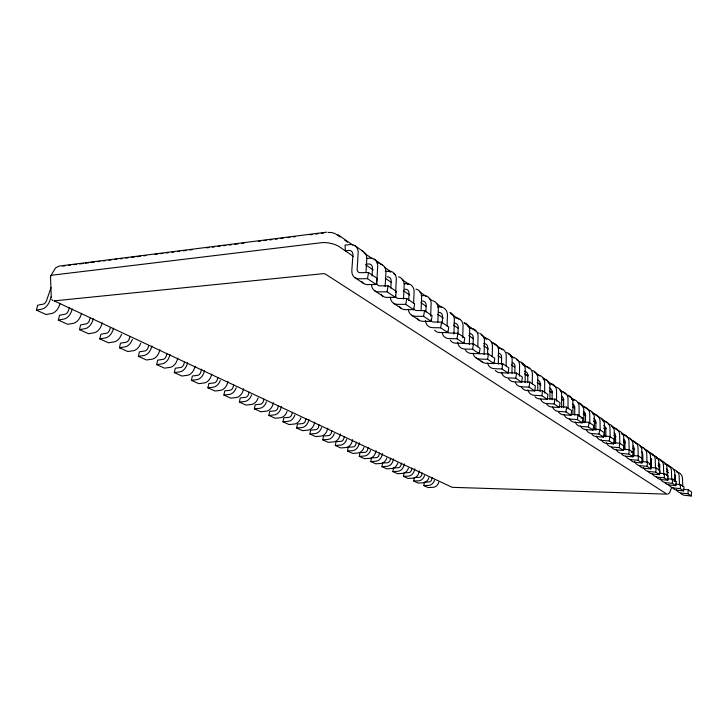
<?xml version="1.0" encoding="UTF-8"?>
<svg xmlns="http://www.w3.org/2000/svg" width="728" height="728" viewBox="0 0 728 728"><rect width="100%" height="100%" fill="white"/><g stroke="black" fill="none" stroke-linecap="round" stroke-linejoin="round"><path stroke-width="1.09" d="M568.058 408.909L568.004 398.079A9.728 8.281 -54.1 0 0 561.543 391.464L560.56 391.418M563.627 407.562L563.636 399.954A4.859 4.141 -54.1 0 0 561.443 396.341M556.574 401.128L556.556 390.126A9.901 8.354 -54.3 0 0 550.04 383.429L549.048 383.383M552.088 399.772L552.133 392.046A4.95 4.177 -54.3 0 0 549.403 388.197M544.662 393.047L544.68 381.872A10.083 8.436 -54.6 0 0 538.119 375.093L537.109 375.056M540.13 391.691L540.203 383.847A5.041 4.213 -54.6 0 0 537.464 379.952M537.746 390.636L537.81 377.095A10.192 8.472 -54.7 0 0 532.341 370.479M527.727 382.646L527.827 375.329A5.132 4.25 -54.8 0 0 524.506 371.289M532.314 383.802L532.368 373.3A10.274 8.508 -54.8 0 0 525.753 366.457L524.733 366.421M519.455 376.149L519.574 364.409A10.474 8.581 -55 0 0 512.912 357.484L511.884 357.457M511.975 373.246L512.157 359.259A10.583 8.627 -55.1 0 0 506.615 352.489M514.86 372.863L514.969 366.493A5.232 4.286 -55 0 0 512.194 362.499M501.455 364.865L501.619 357.311A5.333 4.322 -55.2 0 0 498.252 353.162M506.133 366.02L506.279 355.164A10.674 8.654 -55.2 0 0 499.572 348.166L498.525 348.139M498.325 364.036L498.571 349.804A10.793 8.7 -55.3 0 0 492.993 342.952M492.255 356.593L492.456 345.554A10.884 8.727 -55.4 0 0 485.703 338.474L484.648 338.456M487.56 354.345L487.724 347.766A5.442 4.359 -55.4 0 0 483.738 343.552M484.12 354.454L484.439 339.976A11.011 8.772 -55.5 0 0 479.925 333.406M477.814 346.774L478.069 335.553A11.111 8.8 -55.6 0 0 471.271 328.392L470.197 328.374M469.323 344.471L469.715 329.739A11.239 8.845 -55.7 0 0 464.073 322.722M473.073 344.526L473.273 337.819A5.551 4.395 -55.6 0 0 469.26 333.57M462.726 337.865L463.081 325.134A11.339 8.873 -55.8 0 0 456.238 317.89L455.164 317.881M453.899 334.061L454.372 319.073A11.475 8.909 -55.8 0 0 449.831 312.339M457.976 334.289L458.221 327.473A5.66 4.432 -55.8 0 0 454.181 323.168M447.074 326.162L447.456 314.269A11.575 8.945 -55.9 0 0 440.577 306.943L437.619 307.079M437.865 322.131L438.374 307.953A11.721 8.982 -56 0 0 432.678 300.764M442.269 323.086L442.524 316.68A5.779 4.468 -55.9 0 0 438.465 312.33M430.648 316.134L431.158 302.93A11.83 9.009 -56.1 0 0 424.233 295.523L421.248 295.695M425.862 311.948L426.153 305.423A5.906 4.495 -56.1 0 0 422.067 301.019M421.066 310.774L421.667 296.332A11.976 9.045 -56.2 0 0 415.952 289.061M413.595 303.43L414.132 291.091A12.085 9.073 -56.2 0 0 407.18 283.611L404.149 283.793M408.717 300.309L409.054 293.666A6.042 4.532 -56.2 0 0 404.95 289.216M403.521 298.908L404.213 284.202A12.239 9.109 -56.3 0 0 398.48 276.831M395.65 292.41L396.332 278.715A12.367 9.136 -56.4 0 0 389.344 271.153L385.321 271.462M390.8 288.142L391.182 281.381A6.179 4.559 -56.4 0 0 387.059 276.877M385.148 286.568L385.958 271.508A12.522 9.164 -56.5 0 0 380.207 264.055M372.008 275.994L372.481 268.523A6.315 4.586 -56.5 0 0 368.35 263.973L366.102 264.209M365.993 272.49L366.839 258.213A12.813 9.218 -56.6 0 0 362.262 251.024M688.315 489.817L691.6 492.055L691.227 495.977L687.933 493.766L688.315 489.817L683.274 489.316M680.644 484.611L684.029 486.905L683.638 490.89L680.252 488.615L680.644 484.611L675.548 484.111M672.736 479.233L676.221 481.608L675.83 485.64L672.335 483.292L672.736 479.233L667.585 478.742M656.046 476.258A7.608 6.98 -50.1 0 0 661.16 479.597L667.767 480.234L668.186 476.139L664.582 473.7L659.377 473.209M648.038 471.335A7.726 7.043 -50.7 0 0 652.779 474.028L659.459 474.656L659.886 470.506L656.174 467.986L650.914 467.512M667.767 480.234L664.163 477.814L664.582 473.7M639.339 465.574A7.844 7.116 -51.2 0 0 644.134 468.286L650.887 468.905L651.332 464.692L647.501 462.089L642.178 461.625L641.823 449.413A8.59 7.726 -51.6 0 0 635.753 443.306M659.459 474.656L655.746 472.163L656.174 467.986M650.887 468.905L647.046 466.33L647.501 462.089M638.538 456.001L642.496 458.686L642.032 462.963L638.074 460.296L638.538 456.001L632.077 455.455M621.621 454.108A8.099 7.253 -52 0 0 625.989 456.238L632.896 456.82L633.369 452.488L629.283 449.713L623.841 449.267M632.896 456.82L628.801 454.072L629.283 449.713M619.719 443.206L623.942 446.082L623.45 450.486L619.219 447.638L619.719 443.206L613.113 442.688M602.757 441.796A8.372 7.398 -52.8 0 0 606.615 443.37L613.677 443.925L614.186 439.457L609.818 436.481L603.139 435.981M613.677 443.925L609.3 440.986L609.818 436.481M599.581 429.529L604.104 432.596L603.576 437.146L599.044 434.097L599.581 429.529L592.82 429.047M580.352 425.998A8.663 7.535 -53.5 0 0 585.876 429.602L593.111 430.121L593.666 425.507L588.979 422.322L582.136 421.858M593.111 430.121L588.415 426.972L588.979 422.322M577.996 414.86L582.846 418.154L582.273 422.85L577.413 419.583L577.996 414.86L571.08 414.414M558.458 411.921A8.982 7.68 -54 0 0 563.636 414.833L571.043 415.306L571.635 410.537L566.602 407.125L559.086 406.634M571.043 415.306L566.002 411.921L566.602 407.125M546.673 404.104A9.146 7.753 -54.3 0 0 551.906 407.034L559.395 407.489L560.014 402.639L554.791 399.09L547.183 398.635M559.395 407.489L554.163 403.976L554.791 399.09M534.989 396.696A9.318 7.826 -54.5 0 0 539.73 398.944L547.301 399.372L547.947 394.44L542.524 390.763L534.825 390.326M547.301 399.372L541.869 395.723L542.524 390.763M521.284 386.768A9.491 7.899 -54.8 0 0 527.081 390.545L534.743 390.945L535.417 385.931L529.784 382.1L521.994 381.7A4.277 3.549 -54.9 0 1 521.594 381.609M534.743 390.945L529.101 387.15L529.784 382.1M508.554 378.815A9.682 7.972 -55 0 0 513.941 381.818L521.694 382.182L522.404 377.086L516.543 373.1L508.654 372.736A4.368 3.576 -55.1 0 1 507.516 372.299M521.694 382.182L515.824 378.241L516.543 373.1M495.395 370.452A9.873 8.044 -55.2 0 0 500.273 372.745L508.126 373.073L508.854 367.877L502.757 363.736L494.776 363.409A4.45 3.613 -55.3 0 1 493.63 362.963M508.126 373.073L502.011 368.969L502.757 363.736M481.126 360.988A10.074 8.117 -55.4 0 0 486.049 363.29L493.994 363.591L494.758 358.303L488.406 353.99L480.334 353.699A4.541 3.64 -55.5 0 1 478.551 352.716M493.994 363.591L487.624 359.314L488.406 353.99M465.228 349.549A10.283 8.19 -55.6 0 0 471.234 353.453L479.27 353.708L480.07 348.321L473.455 343.825L465.283 343.58A4.641 3.676 -55.7 0 1 463.481 342.588M479.27 353.708L472.636 349.249L473.455 343.825M450.204 340.103A10.501 8.254 -55.8 0 0 455.792 343.197L463.918 343.398L464.755 337.919L457.857 333.224L449.586 333.033A4.741 3.704 -55.9 0 1 447.301 331.304M463.918 343.398L456.993 338.757L457.857 333.224M438.784 482.209A6.315 5.151 -65.6 0 1 433.087 487.323L428.173 487.569L423.851 485.612L424.388 482.2L429.384 481.918A2.839 2.311 -65.5 0 0 431.558 479.952L432.277 477.386M434.607 330.157A10.729 8.317 -56 0 0 439.676 332.496L447.902 332.651L448.776 327.063L441.568 322.158L433.206 322.013A4.841 3.731 -56 0 1 430.739 319.856M447.902 332.651L440.668 327.791L441.568 322.158M428.929 477.614A6.397 5.178 -65.5 0 1 423.177 482.8L418.227 483.064L413.795 481.053L414.341 477.604L419.374 477.304A2.876 2.321 -65.4 0 0 421.576 475.311L422.24 472.963M419.355 470.916L418.809 472.9A6.479 5.205 -65.4 0 1 413.004 478.169L408.017 478.442L403.467 476.376L404.031 472.882L409.1 472.572A2.912 2.33 -65.3 0 0 411.32 470.543L412.002 468.168M417.162 318.191A10.966 8.39 -56.1 0 0 422.841 321.312L431.167 321.412L432.086 315.715L424.551 310.592L416.088 310.51A4.95 3.758 -56.2 0 1 413.613 308.326M431.167 321.412L423.605 316.343L424.551 310.592M408.426 468.059A6.57 5.232 -65.3 0 1 402.557 473.4L397.543 473.691L392.865 471.58L393.448 468.04L398.553 467.704A2.958 2.348 -65.2 0 0 400.791 465.656L401.483 463.245M397.761 463.081A6.661 5.26 -65.2 0 1 391.837 468.514L386.777 468.823L381.982 466.648L382.573 463.072L387.715 462.708A2.994 2.357 -65.1 0 0 389.981 460.633L390.69 458.185M399.517 306.488A11.211 8.445 -56.3 0 0 405.25 309.627L413.668 309.673L414.632 303.858L406.752 298.498L398.189 298.48A5.06 3.786 -56.4 0 1 395.531 295.313M413.668 309.673L405.76 304.359L406.752 298.498M381.062 294.249A11.475 8.508 -56.4 0 0 386.832 297.397L395.359 297.379L396.369 291.446L388.106 285.831L379.452 285.876A5.178 3.813 -56.5 0 1 376.786 282.682L377.705 265.766A12.649 9.191 -56.5 0 0 370.698 258.121L366.621 258.467M386.805 457.976A6.752 5.287 -65.1 0 1 380.817 463.481L375.721 463.809L370.789 461.579L371.407 457.958L376.585 457.584A3.03 2.366 -65 0 0 378.879 455.464L379.597 452.989M395.359 297.379L387.069 291.819L388.106 285.831M376.13 450.641L375.548 452.725A6.843 5.314 -65 0 1 369.496 458.322L364.364 458.667L359.295 456.374L359.932 452.707L365.137 452.306A3.076 2.384 -65 0 0 367.458 450.159L368.186 447.656M376.167 284.493L377.231 278.442L368.568 272.554L359.814 272.681A5.305 3.84 -56.7 0 1 357.139 269.442L358.194 252.197A12.949 9.246 -56.7 0 0 351.16 244.471L345.072 245.099L345.345 250.841L348.748 250.459A6.47 4.614 -56.7 0 1 352.898 255.055L351.833 270.288A11.866 8.581 -56.7 0 0 358.822 278.797L367.476 278.669L376.167 284.493L367.549 284.593A11.748 8.563 -56.6 0 1 361.734 281.427M363.964 447.329A6.934 5.342 -64.9 0 1 357.848 453.007L352.68 453.38L347.474 451.014L348.13 447.301L353.38 446.883A3.121 2.393 -64.9 0 0 355.719 444.699L356.465 442.16M352.671 439.63L352.061 441.778A7.034 5.369 -64.8 0 1 345.873 447.547L340.677 447.938L335.308 445.509L335.99 441.75L341.277 441.305A3.167 2.402 -64.8 0 0 343.634 439.084L344.399 436.518M367.476 278.669L368.568 272.554M340.431 433.888L339.803 436.063A7.134 5.396 -64.7 0 1 333.561 441.932L328.319 442.342L322.795 439.849L323.496 436.036L328.819 435.562A3.212 2.421 -64.7 0 0 331.213 433.315L331.986 430.703M327.764 428.201L327.191 430.184A7.244 5.424 -64.7 0 1 320.875 436.145L315.597 436.582L309.919 434.015L310.638 430.148L315.998 429.656A3.258 2.43 -64.6 0 0 318.418 427.363L319.146 424.943M314.787 422.113L314.196 424.124A7.353 5.442 -64.6 0 1 307.817 430.193L302.502 430.658L296.651 428.009L297.397 424.087L302.793 423.569A3.303 2.439 -64.5 0 0 305.232 421.239L305.978 418.782M300.819 417.881A7.462 5.469 -64.5 0 1 294.367 424.06L289.016 424.542L282.983 421.812L283.747 417.845L289.18 417.299A3.358 2.448 -64.5 0 0 291.655 414.924L292.419 412.439M287.023 411.457A7.571 5.487 -64.4 0 1 280.498 417.736L275.111 418.254L268.896 415.433L269.688 411.411L275.157 410.829A3.413 2.457 -64.4 0 0 277.65 408.417L278.433 405.896M273.428 402.73L272.8 404.823A7.689 5.505 -64.4 0 1 266.202 411.211L260.779 411.757L254.363 408.854L255.182 404.777L260.688 404.167A3.458 2.466 -64.3 0 0 263.218 401.71L264.018 399.144M258.121 397.979A7.817 5.524 -64.3 0 1 251.451 404.486L245.991 405.068L239.376 402.065L240.222 397.925L245.764 397.288A3.522 2.475 -64.2 0 0 248.321 394.785L249.14 392.183M243.634 388.761L242.97 390.918A7.935 5.542 -64.2 0 1 236.218 397.543L230.731 398.152L223.906 395.058L224.779 390.863L230.348 390.181A3.576 2.484 -64.2 0 0 232.933 387.633L233.77 384.994M227.937 381.627L227.327 383.62A8.072 5.56 -64.1 0 1 220.502 390.372L214.978 391.018L207.917 387.824L208.827 383.565L214.432 382.846A3.631 2.484 -64.1 0 0 217.044 380.253L217.845 377.768M211.793 374.065L211.156 376.085A8.199 5.569 -64.1 0 1 204.249 382.955L198.698 383.647L191.409 380.344L192.338 376.021L197.989 375.266A3.695 2.493 -64 0 0 200.628 372.618L201.765 369.087M195.095 366.239L194.44 368.286A8.345 5.578 -64 0 1 187.46 375.302L181.873 376.03L174.329 372.609L175.302 368.222L180.972 367.422A3.758 2.493 -64 0 0 183.647 364.728L184.484 362.171M177.814 358.14L177.15 360.233A8.481 5.587 -63.9 0 1 170.088 367.376L164.464 368.15L156.666 364.61L157.667 360.16L163.381 359.314A3.822 2.502 -63.9 0 0 166.084 356.565L166.94 353.963M159.942 349.768L159.259 351.888A8.636 5.597 -63.9 0 1 152.107 359.177L146.455 359.987L138.384 356.329L139.421 351.806L145.163 350.914A3.886 2.502 -63.8 0 0 147.893 348.111L148.776 345.472M140.722 343.243A8.791 5.597 -63.8 0 1 133.488 350.687L127.809 351.542L119.447 347.757L120.52 343.161L126.29 342.215A3.958 2.502 -63.8 0 0 129.056 339.357L129.903 336.846M121.512 334.289A8.945 5.597 -63.7 0 1 114.196 341.887L108.49 342.797L99.818 338.866L100.937 334.197L106.734 333.206A4.031 2.502 -63.7 0 0 109.528 330.275L110.401 327.736M102.275 322.959L101.592 324.997A9.109 5.587 -63.7 0 1 94.185 332.76L88.461 333.724L79.461 329.648L80.626 324.906L86.441 323.851A4.104 2.493 -63.6 0 0 89.28 320.866L90.172 318.273M81.627 313.286L80.926 315.361A9.282 5.578 -63.6 0 1 73.428 323.296L67.677 324.315L58.34 320.083L59.55 315.26L65.393 314.15A4.186 2.493 -63.6 0 0 68.259 311.093L69.533 307.416M60.178 303.239L59.459 305.36A9.455 5.569 -63.5 0 1 51.87 313.459L46.101 314.541L36.4 310.146L37.665 305.241L43.525 304.067A4.268 2.484 -63.5 0 0 46.428 300.946L51.024 287.66M414.851 468.805L414.305 470.798A6.516 5.214 -65.3 0 1 408.472 476.094L403.467 476.376M404.349 463.882L403.794 465.893A6.607 5.251 -65.2 0 1 397.907 471.28L392.865 471.58M393.575 458.822L393.002 460.87A6.698 5.278 -65.1 0 1 387.05 466.33L381.982 466.648M382.5 453.626L381.918 455.701A6.789 5.305 -65 0 1 375.903 461.243L370.789 461.579M359.404 442.788L358.795 444.917A6.98 5.36 -64.9 0 1 352.652 450.641L347.474 451.014M308.99 419.401L308.39 421.421A7.398 5.451 -64.5 0 1 301.984 427.527L296.651 428.009M281.472 406.497L280.853 408.581A7.626 5.496 -64.4 0 1 274.292 414.905L268.896 415.433M204.55 370.67L203.913 372.709A8.263 5.578 -64 0 1 196.979 379.643L191.409 380.344M187.606 362.726L186.95 364.801A8.399 5.587 -64 0 1 179.934 371.862L174.329 372.609M170.07 354.518L169.397 356.611A8.545 5.597 -63.9 0 1 162.298 363.827L156.666 364.61M151.915 346.009L151.224 348.139A8.7 5.597 -63.8 0 1 144.044 355.501L138.384 356.329M113.559 328.246L112.886 330.266A9.018 5.597 -63.7 0 1 105.533 337.929L99.818 338.866M93.339 318.773L92.647 320.83A9.182 5.587 -63.6 0 1 85.194 328.665L79.461 329.648M72.345 308.936L71.635 311.029A9.355 5.578 -63.6 0 1 64.1 319.037L58.34 320.083M51.269 296.596L49.804 300.855A9.537 5.56 -63.5 0 1 42.178 309.036L36.4 310.146M671.762 487.269L669.533 492.856L667.867 494.157M674.647 479.934L675.475 477.841M50.642 276.049L55.537 267.922L58.986 266.111L326.708 232.15M119.447 347.757L125.134 346.874A8.854 5.597 -63.8 0 0 132.405 339.366M62.845 266.066L65.092 265.784M68.459 265.356L70.707 265.074M74.083 264.646L76.331 264.355M79.698 263.936L83.074 263.509M85.322 263.218L88.698 262.799M90.945 262.508L94.312 262.08M97.689 261.661L99.936 261.37M103.303 260.942L105.551 260.66M108.927 260.233L111.175 259.951M114.542 259.523L116.789 259.241M120.166 258.813L122.413 258.531M125.78 258.103L128.028 257.821M131.404 257.394L134.78 256.966M137.028 256.684L140.395 256.256M143.771 255.828L146.019 255.546M155.009 254.409L157.257 254.127M160.624 253.699L162.872 253.408M166.248 252.989L168.496 252.698M171.863 252.27L174.11 251.988M177.486 251.56L179.734 251.278M183.11 250.851L186.477 250.423M189.853 249.995L192.101 249.713M206.707 247.866L208.954 247.584M212.33 247.156L214.578 246.874M217.945 246.446L220.193 246.164M223.569 245.736L225.817 245.454M229.193 245.027L231.44 244.735M234.807 244.317L238.183 243.889M241.55 243.461L243.798 243.179M258.413 241.323L260.66 241.041M264.027 240.613L266.275 240.331M269.651 239.903L271.899 239.621M275.275 239.194L277.523 238.911M280.89 238.484L283.137 238.202M287.633 237.628L289.881 237.346M293.257 236.919L295.504 236.636M310.11 234.789L312.358 234.507M315.734 234.079L317.981 233.788M321.348 233.369L323.605 233.078M207.917 387.824L213.459 387.159A8.126 5.56 -64.1 0 0 220.32 380.353M223.906 395.058L229.402 394.43A7.999 5.551 -64.2 0 0 236.191 387.751M239.376 402.065L244.845 401.474A7.872 5.533 -64.2 0 0 251.551 394.913M254.363 408.854L259.805 408.29A7.744 5.515 -64.3 0 0 266.43 401.856M282.983 421.812L288.352 421.312A7.508 5.478 -64.5 0 0 294.831 415.096M328.101 232.514L328.91 232.441A5.742 2.184 11.5 0 1 331.74 232.642M309.919 434.015L315.206 433.56A7.289 5.433 -64.6 0 0 321.558 427.554M322.795 439.849L328.055 439.421A7.18 5.405 -64.7 0 0 334.334 433.506M335.308 445.509L340.531 445.108A7.08 5.378 -64.8 0 0 346.737 439.293M359.295 456.374L364.437 456.019A6.88 5.333 -65 0 0 370.516 450.386M413.795 481.053L418.755 480.789A6.434 5.187 -65.4 0 0 424.533 475.566M423.851 485.612L428.783 485.358A6.352 5.16 -65.5 0 0 434.498 480.216M526.417 375.148L528.41 375.084M538.665 383.547L540.631 383.492M550.468 391.655L552.415 391.609M561.861 399.472L563.781 399.435M574.756 406.988L572.854 407.016L574.665 408.262M583.474 414.314L585.358 414.287M387.069 291.819L378.505 291.873A11.593 8.536 -56.5 0 1 371.535 284.63M593.748 421.357L595.604 421.348M606.433 428.164L603.676 428.173L605.605 429.502M405.76 304.359L397.297 304.349A11.329 8.472 -56.4 0 1 390.354 297.188M623.486 441.159L625.279 441.168M423.605 316.343L415.242 316.271A11.075 8.418 -56.2 0 1 408.335 309.182M440.668 327.791L432.396 327.664A10.829 8.354 -56 0 1 425.534 320.657M456.993 338.757L448.821 338.575A10.602 8.281 -55.9 0 1 442.133 332.687M472.636 349.249L464.555 349.021A10.374 8.217 -55.7 0 1 457.766 342.178M487.624 359.314L479.643 359.041A10.165 8.144 -55.5 0 1 473.045 353.28M502.011 368.969L494.121 368.659A9.955 8.081 -55.3 0 1 487.578 362.963M515.824 378.241L508.026 377.887A9.764 8.008 -55.1 0 1 501.537 372.254M529.101 387.15L521.394 386.768A9.573 7.935 -54.9 0 1 515.215 382.118M571.662 399.162L572.645 399.217A9.555 8.208 -53.8 0 1 579.051 405.76L579.142 416.425M541.869 395.723L534.252 395.313A9.391 7.862 -54.6 0 1 527.864 389.799M582.391 406.652L583.356 406.706A9.391 8.126 -53.5 0 1 589.716 413.176L589.835 423.687M554.163 403.976L546.628 403.53A9.218 7.79 -54.4 0 1 540.558 398.971M592.765 413.886L593.711 413.941A9.237 8.053 -53.2 0 1 600.018 420.347L600.172 430.694M602.784 420.875L603.73 420.939A9.082 7.981 -52.9 0 1 609.973 427.272L610.164 437.264M566.002 411.921L558.558 411.457A9.045 7.717 -54.2 0 1 552.543 406.934M612.485 427.645L613.413 427.7A8.936 7.908 -52.6 0 1 619.61 433.97L619.819 443.816M580.88 418.027L582.846 418.154M577.413 419.583L570.06 419.091A8.891 7.644 -53.9 0 1 564.1 414.623M582.273 422.85L574.956 422.349A8.818 7.608 -53.8 0 1 569.378 418.709M621.867 434.188L622.795 434.252A8.791 7.835 -52.2 0 1 628.937 440.449L629.165 450.159M588.415 426.972L581.144 426.453A8.727 7.571 -53.6 0 1 575.238 422.031M599.044 434.097L591.855 433.57A8.581 7.498 -53.3 0 1 586.004 429.183M603.576 437.146L596.423 436.6A8.518 7.471 -53.1 0 1 591.919 434.434M609.3 440.986L602.192 440.44A8.436 7.426 -53 0 1 596.396 436.099M619.219 447.638L612.193 447.074A8.29 7.353 -52.6 0 1 606.442 442.779M656.583 458.413L657.475 458.485A8.263 7.544 -50.4 0 1 663.408 464.428L663.754 474.647M623.45 450.486L616.461 449.913A8.236 7.326 -52.4 0 1 611.529 447.119M631.203 452.306L633.369 452.488M628.801 454.072L621.858 453.489A8.154 7.289 -52.2 0 1 616.161 449.24M664.619 464.018L665.501 464.091A8.144 7.471 -49.9 0 1 671.389 469.97L671.744 479.943M638.074 460.296L631.203 459.705A8.026 7.216 -51.8 0 1 625.916 456.256M642.032 462.963L635.207 462.362A7.972 7.189 -51.6 0 1 630.366 459.614M649.212 464.5L651.332 464.692M647.046 466.33L640.258 465.72A7.899 7.143 -51.4 0 1 634.67 461.552M655.746 472.163L649.03 471.544A7.771 7.08 -50.9 0 1 643.497 467.421M664.163 477.814L657.53 477.186A7.653 7.007 -50.4 0 1 652.388 473.828M674.173 481.408L676.221 481.608M672.335 483.292L665.765 482.655A7.544 6.943 -49.8 0 1 660.332 478.615M675.83 485.64L669.287 484.994A7.489 6.916 -49.5 0 1 664.637 482.355M680.252 488.615L673.755 487.96A7.426 6.88 -49.1 0 1 668.714 484.666M683.638 490.89L677.177 490.235A7.38 6.843 -48.8 0 1 672.572 487.614M687.933 493.766L681.508 493.111A7.316 6.807 -48.4 0 1 676.512 489.853M691.227 495.977L684.83 495.322A7.271 6.78 -48.1 0 1 680.753 493.311M355.009 277.741L363.754 283.538M374.738 290.809L383.074 296.332M393.557 303.276L401.528 308.554M411.538 315.188L419.155 320.238M476.085 357.949L482.509 362.198M353.453 256.42L339.394 246.765A12.922 4.768 11.5 0 0 321.476 242.706L52.998 275.075A11.239 3.158 14.7 0 0 50.55 276.877M365.638 264.783L373.291 270.024M385.321 278.296L391.673 282.646M403.348 290.663L409.7 295.022M420.948 302.739L426.572 306.606M437.819 314.323L443.443 318.181M453.508 325.098L458.44 328.483M468.75 335.553L473.437 338.775M483.747 345.855L488.433 349.067M497.97 355.619L501.556 358.076M511.265 364.746L514.678 367.085M524.588 373.883L527.8 376.094M537.173 382.528L540.922 385.103M549.358 390.891L552.17 392.82M561.543 399.253L563.417 400.546M583.11 414.059L585.922 415.988M593.42 421.13L596.232 423.068M614.041 435.289L615.915 436.572M623.414 441.723L625.288 443.006M632.787 448.157L634.661 449.449M658.094 465.529L659.968 466.821M666.53 471.325L668.404 472.609M337.974 234.716L352.853 245.127M364.018 252.934L372.39 258.795M377.04 262.044L378.906 263.345M384.484 267.249L391 271.799M393.784 273.755L395.65 275.057M402.156 279.607L408.672 284.166M419.838 291.974L426.344 296.524M429.138 298.471L431.931 300.427M436.582 303.676L442.16 307.58M450.532 313.44L458.904 319.292M464.491 323.196L475.657 331.003M481.235 334.907L486.814 338.811M491.473 342.06L502.629 349.868M508.217 353.772L513.795 357.675M516.589 359.623L519.373 361.579M521.239 362.881L529.611 368.732M534.261 371.99L539.839 375.894M542.633 377.841L546.355 380.444M548.22 381.745L555.655 386.95M559.377 389.553L565.893 394.103M568.686 396.059L574.265 399.963M577.986 402.566L590.08 411.02M591.937 412.321L599.381 417.526M601.246 418.827L606.824 422.731M611.475 425.98L618.918 431.185M621.712 433.142L626.362 436.391M630.084 438.993L635.662 442.897M639.384 445.5L643.106 448.102M647.756 451.36L653.344 455.255M656.128 457.211L662.644 461.761M665.438 463.718L670.088 466.966M336.363 234.398L340.085 237M344.744 240.249L347.538 242.206M388.515 270.816L390.372 272.117M406.206 283.174L408.071 284.475M467.667 326.099L471.389 328.701M484.429 337.801L486.286 339.102M510.501 356.01L512.366 357.311M522.604 364.464L524.469 365.765M536.572 374.219L538.438 375.521M547.747 382.027L550.541 383.974M571.962 398.935L573.819 400.236M582.2 406.088L584.065 407.389M354.691 245.518L363.336 251.57M374.192 259.177L382.446 264.956M52.835 300.591L51.806 299.417M667.312 478.059L667.358 478.514A3.349 3.094 -49.5 0 0 667.694 479.515M614.496 442.888L614.232 430.23A9.018 7.944 -52.8 0 0 608.007 423.924M604.64 436.245L604.413 423.405A9.173 8.026 -53.1 0 0 599.19 417.244M561.679 407.289L561.616 393.639A9.828 8.327 -54.2 0 0 556.219 387.187M549.949 399.381L549.931 385.522A10.001 8.399 -54.5 0 0 543.388 378.778M525.134 382.664L525.225 368.341A10.383 8.554 -54.9 0 0 519.728 361.652M50.505 276.44L51.288 297.606M682.791 486.322L682.445 477.659A7.972 7.38 -49 0 0 678.496 472.426M679.506 485.194L679.124 475.348A8.026 7.407 -49.3 0 0 673.291 469.533M675.502 481.254L675.366 476.776A4.004 3.695 -49.3 0 0 674.501 474.52M675.129 481.126L674.801 472.345A8.09 7.444 -49.6 0 0 668.932 466.493M667.712 475.966L667.576 471.425A4.068 3.731 -49.9 0 0 666.366 468.786M667.248 476.003L666.93 466.866A8.208 7.517 -50.2 0 0 661.015 460.961M659.75 473.155L659.559 465.911A4.131 3.767 -50.4 0 0 658.33 463.245M659.122 470.488L658.813 461.234A8.336 7.589 -50.7 0 0 652.852 455.255M655.482 468.013L655.191 458.704A8.39 7.617 -50.9 0 0 649.203 452.707M651.469 467.567L651.287 460.223A4.195 3.804 -50.9 0 0 650.413 457.876M646.992 462.253L646.71 452.816A8.518 7.689 -51.4 0 0 640.667 446.746M642.924 461.807L642.769 454.363A4.259 3.84 -51.4 0 0 641.887 451.988M638.219 456.301L637.965 446.728A8.654 7.762 -51.8 0 0 631.868 440.595M634.115 455.865L633.97 448.321A4.322 3.877 -51.8 0 0 633.087 445.909M625.015 449.731L624.897 442.078A4.395 3.913 -52.2 0 0 623.641 439.275M615.624 443.398L615.515 435.635A4.459 3.949 -52.6 0 0 614.259 432.787M605.914 436.846L605.832 428.974A4.541 3.986 -52.9 0 0 603.694 425.534M595.886 430.394L595.822 422.085A4.614 4.022 -53.2 0 0 593.666 418.6M585.494 422.34L585.458 414.96A4.696 4.059 -53.5 0 0 583.292 411.438M574.747 415.078L574.738 407.589A4.777 4.095 -53.8 0 0 572.563 404.022M572.954 414.396L572.881 401.474A9.655 8.245 -54 0 0 567.531 395.095M674.965 477.113A8.063 1.738 6.4 0 1 674.265 478.578M332.478 232.787A5.742 2.184 11.5 0 1 334.571 233.442M335.18 233.706A5.742 2.184 11.5 0 1 335.735 233.997M477.659 332.851A11.011 8.772 -55.5 0 1 478.824 333.042M644.435 449.376A8.463 7.653 -51.2 0 1 650.45 455.419L650.832 467.376A3.449 3.149 -50.7 0 0 650.905 467.74M602.156 441.214A8.372 7.398 -52.8 0 1 601.192 439.83M667.54 470.315A4.04 3.722 -49.6 0 1 668.04 470.361M676.63 471.871A7.972 7.38 -49 0 1 677.586 472.081M578.451 402.73A9.482 8.172 -53.7 0 1 583.756 409.036L583.911 422.276A3.877 3.367 -53.5 0 0 583.983 422.677M651.414 459.186A4.159 3.786 -50.7 0 1 651.915 459.231M659.413 473.728A3.403 3.121 -50.1 0 1 659.222 473.027M659.595 464.837A4.104 3.749 -50.2 0 1 660.096 464.874M618.582 430.812A8.873 7.872 -52.4 0 1 623.732 436.836L624.023 449.312A3.622 3.24 -52 0 0 624.096 449.686M642.251 461.907A3.504 3.185 -51.2 0 1 642.178 461.543M588.998 410.11A9.328 8.099 -53.4 0 1 594.266 416.343L594.457 429.384A3.804 3.34 -53.1 0 0 594.53 429.775M626.799 437.055A8.727 7.799 -52 0 1 632.923 443.225L633.251 455.528A3.558 3.212 -51.6 0 0 633.442 456.247M54.218 300.901L452.206 487.332L666.894 494.139L325.534 274.165A1.911 0.664 11.3 0 0 323.268 273.664L54.272 300.855"/></g></svg>
